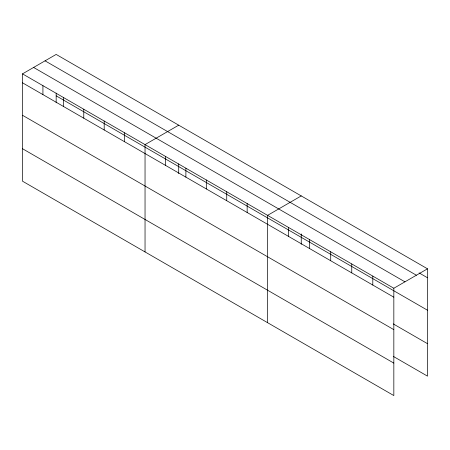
<?xml version="1.0" encoding="UTF-8"?>
<svg xmlns="http://www.w3.org/2000/svg" width="450" height="450" viewBox="0 0 450 450"><rect width="100%" height="100%" fill="white"/><g stroke="black" fill="none" stroke-linecap="round" stroke-linejoin="round"><path stroke-width="0.67" d="M22.5 73.862L393.834 288.248L393.834 395.578L22.5 181.187L22.5 73.862L56.166 54.422L427.5 268.813L427.5 376.138L393.233 356.355M178.706 125.173L145.041 144.607L145.041 251.938M301.247 195.919L267.581 215.359L267.581 322.684M393.834 288.248L427.5 268.813M419.085 272.897L427.5 277.757M45.056 60.84L416.391 275.226M33.609 67.444L404.944 281.835M56.166 95.833L427.5 310.224M22.5 82.806L393.834 297.191M393.233 323.887L427.5 343.676M22.5 115.273L393.834 329.659M22.5 148.719L393.834 363.111M372.797 276.097L372.797 285.047M351.754 263.953L351.754 272.897M330.711 251.803L330.711 260.747M309.668 239.653L309.668 248.597M301.247 233.949L301.247 244.299M288.624 227.503L288.624 236.453M247.157 203.563L247.157 212.513M226.732 191.773L226.732 200.717M206.314 179.983L206.314 188.927M185.889 168.193L185.889 177.137M178.706 163.879L178.706 173.554M165.465 156.398L165.465 165.347M124.616 132.817L124.616 141.761M104.192 121.028L104.192 129.971M83.773 109.232L83.773 118.181M63.349 97.442L63.349 106.386M56.166 93.127L56.166 102.802M42.924 85.652L42.924 94.596"/></g></svg>
